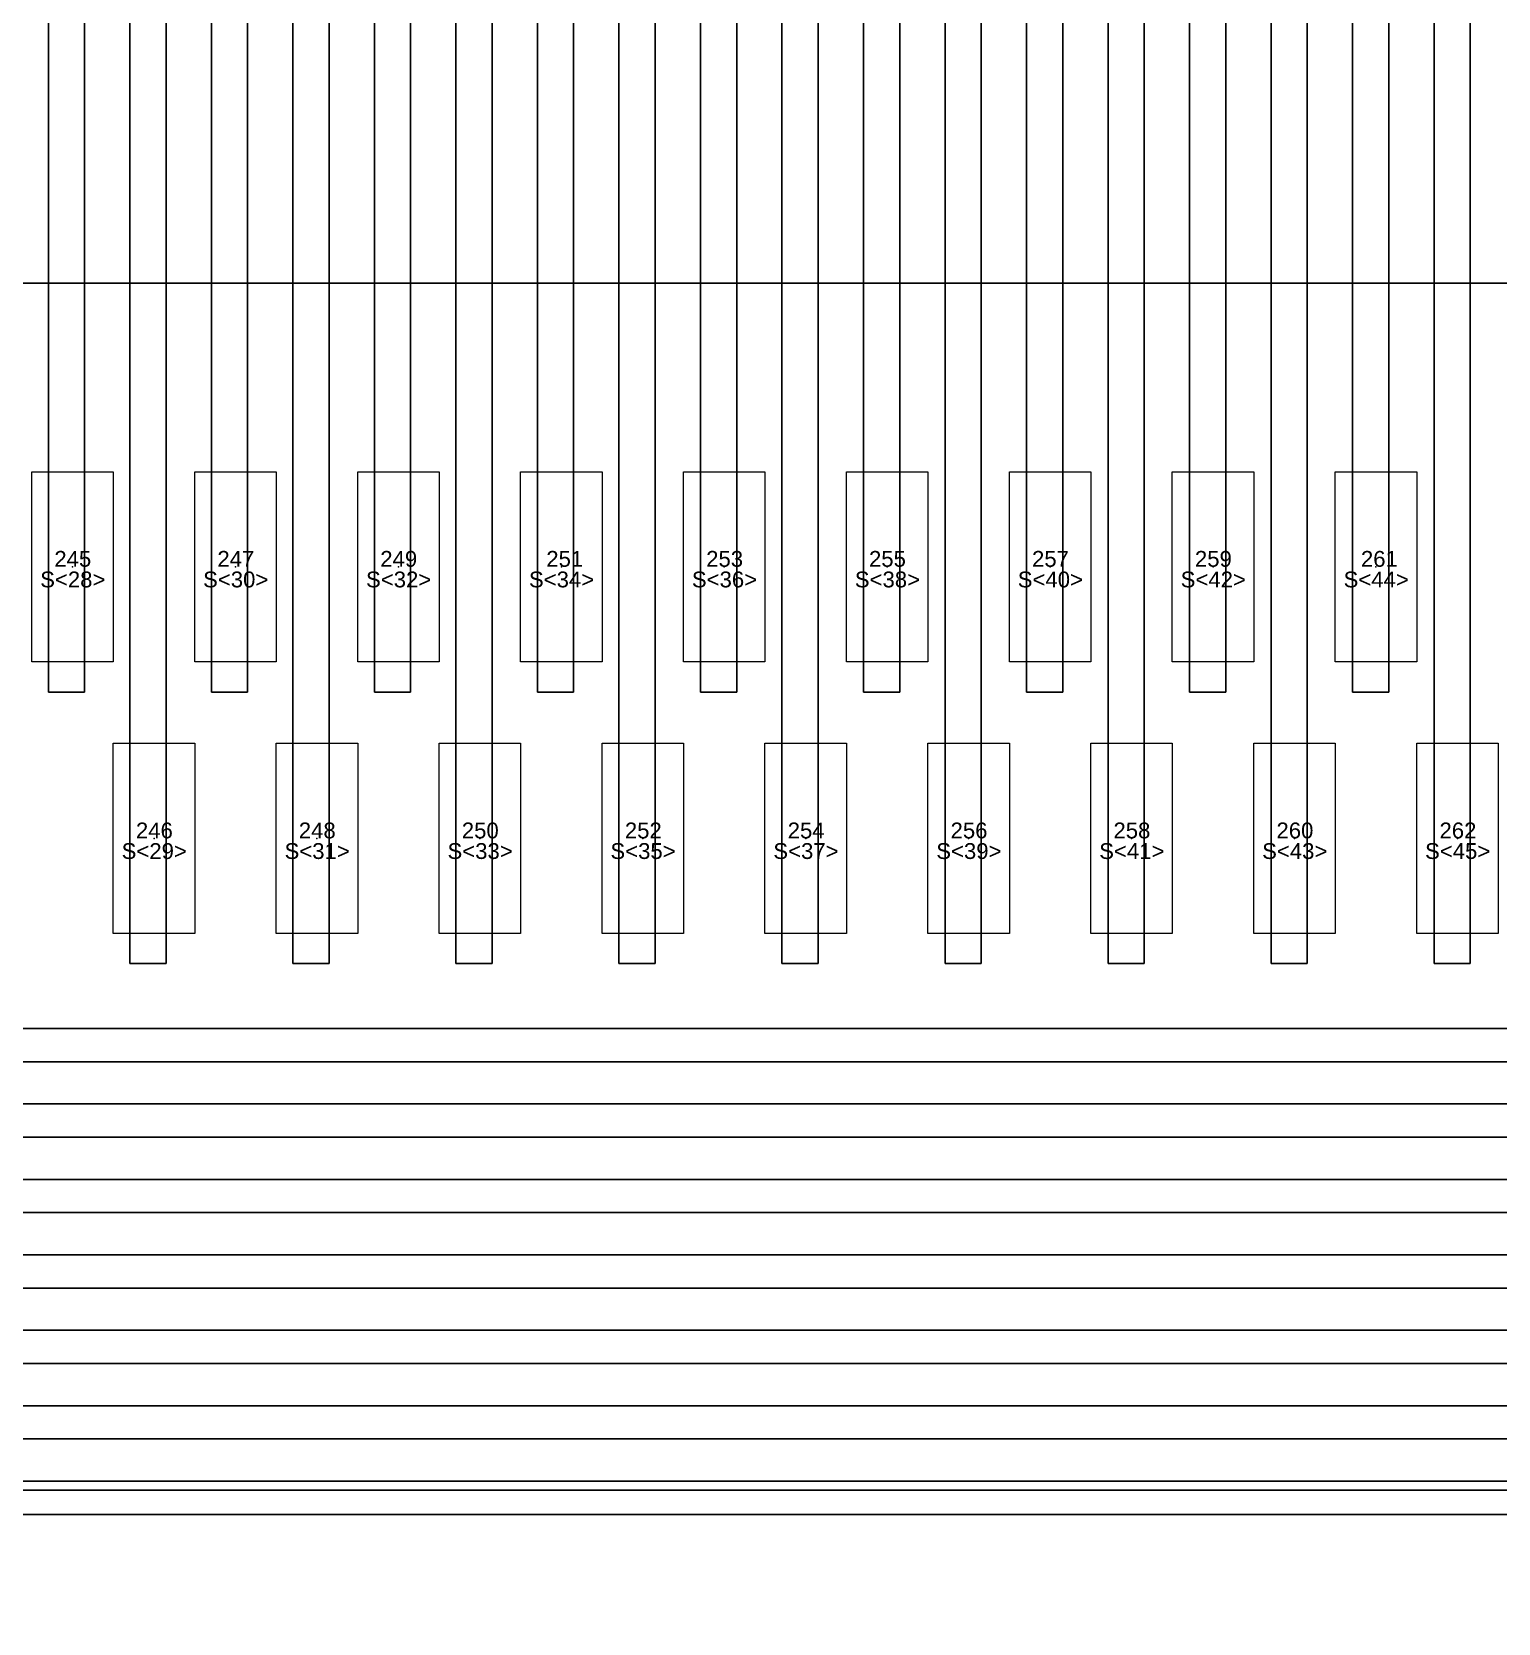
# Model space of a CAD drawing. Extents: x 10 to 206, y -65 to 73.
# Drawn here: x 58.728 to 59.214, y 33.532 to 34.06 of the extents above; entities that cross this region are included whole.
import ezdxf
from ezdxf.enums import TextEntityAlignment as Align

# ---------------------------------------------------------------- set-up
doc = ezdxf.new("R2010")
doc.units = 0
doc.header["$LTSCALE"] = 0.5
doc.layers.get('0').update_dxf_attribs({"lineweight": 13})
for name, color, linetype in [('01 Copper', 3, 'Continuous'), ('04 Chip', 20, 'Continuous'), ('08 Dimension&pin assignment', 7, 'Continuous'), ('10 Punch', 2, 'Continuous')]:
    doc.layers.add(name, color=color, linetype=linetype)
for name, color, linetype, lineweight in [('05 Bump', 130, 'Continuous', 0), ('09 Center_line', 1, 'Continuous', 0), ('11 IL no.', 254, 'Continuous', 0), ('12 IL name', 210, 'Continuous', 0)]:
    doc.layers.add(name, color=color, linetype=linetype, lineweight=lineweight)
doc.styles.add('MBC_Arial_Font', font='arial.ttf')
doc.styles.get("Standard").update_dxf_attribs({"font": 'romans.shx', "width": 0.75, "bigfont": 'AllInOneBig.shx'})
doc.dimstyles.new('ISO-25', dxfattribs={"dimtxt": 0.5, "dimasz": 0.8, "dimexe": 0.1, "dimexo": 0.1, "dimgap": 0.1, "dimtad": 1, "dimdec": 3, "dimzin": 1, "dimdsep": 46, "dimtxsty": 'Standard', "dimcen": 0.5, "dimadec": 0, "dimazin": 0, "dimtfac": 1, "dimtdec": 3, "dimtmove": 0, "dimatfit": 3, "dimfxl": 0, "dimarcsym": 0})
doc.dimstyles.new('ISO-25$0', dxfattribs={"dimtxt": 0.5, "dimasz": 1, "dimexe": 0.1, "dimexo": 0.1, "dimgap": 0.1, "dimtad": 1, "dimdec": 3, "dimzin": 1, "dimdsep": 46, "dimtxsty": 'Standard', "dimcen": 0.5, "dimadec": 0, "dimazin": 0, "dimtfac": 1, "dimtdec": 3, "dimtmove": 0, "dimatfit": 3, "dimfxl": 0, "dimarcsym": 0})

# ---------------------------------------------------------------- blocks, each defined once
blk = doc.blocks.new('*U317')
at = {"color": 0}
blk.add_lwpolyline([(-0.0135, -0.0315), (0.0135, -0.0315), (0.0135, 0.0315), (-0.0135, 0.0315)], close=True, dxfattribs=at)
at = {"color": 0, "style": 'MBC_Arial_Font', "flags": 1}
for tag, p in [('COMMENT1', (0, 0.00231)), ('COMMENT2', (0, 0.0015)), ('COMMENT3', (0, 0.00069)), ('COMMENT4', (0, -0.00012)), ('PAD_NO', (0, 0.00313)), ('COMMENT5', (0, -0.00094)), ('COMMENT6', (0, -0.00175)), ('COMMENT7', (0, -0.00256)), ('COMMENT8', (0, -0.00337)), ('COMMENT9', (0, -0.00419))]:
    blk.add_attdef(tag, text='', height=0.000625, dxfattribs=at).set_placement(p, align=Align.MIDDLE_CENTER)
blk = doc.blocks.new('*U318')
at = {"color": 0}
blk.add_lwpolyline([(-0.0135, -0.0315), (0.0135, -0.0315), (0.0135, 0.0315), (-0.0135, 0.0315)], close=True, dxfattribs=at)
at = {"color": 0, "style": 'MBC_Arial_Font', "flags": 1}
for tag, p in [('COMMENT1', (0, 0.00231)), ('COMMENT2', (0, 0.0015)), ('COMMENT3', (0, 0.00069)), ('COMMENT4', (0, -0.00012)), ('PAD_NO', (0, 0.00313)), ('COMMENT5', (0, -0.00094)), ('COMMENT6', (0, -0.00175)), ('COMMENT7', (0, -0.00256)), ('COMMENT8', (0, -0.00337)), ('COMMENT9', (0, -0.00419))]:
    blk.add_attdef(tag, text='', height=0.000625, dxfattribs=at).set_placement(p, align=Align.MIDDLE_CENTER)
blk = doc.blocks.new('*U319')
at = {"color": 0}
blk.add_lwpolyline([(-0.0135, -0.0315), (0.0135, -0.0315), (0.0135, 0.0315), (-0.0135, 0.0315)], close=True, dxfattribs=at)
at = {"color": 0, "style": 'MBC_Arial_Font', "flags": 1}
for tag, p in [('COMMENT1', (0, 0.00231)), ('COMMENT2', (0, 0.0015)), ('COMMENT3', (0, 0.00069)), ('COMMENT4', (0, -0.00012)), ('PAD_NO', (0, 0.00313)), ('COMMENT5', (0, -0.00094)), ('COMMENT6', (0, -0.00175)), ('COMMENT7', (0, -0.00256)), ('COMMENT8', (0, -0.00337)), ('COMMENT9', (0, -0.00419))]:
    blk.add_attdef(tag, text='', height=0.000625, dxfattribs=at).set_placement(p, align=Align.MIDDLE_CENTER)
blk = doc.blocks.new('*U320')
at = {"color": 0}
blk.add_lwpolyline([(-0.0135, -0.0315), (0.0135, -0.0315), (0.0135, 0.0315), (-0.0135, 0.0315)], close=True, dxfattribs=at)
at = {"color": 0, "style": 'MBC_Arial_Font', "flags": 1}
for tag, p in [('COMMENT1', (0, 0.00231)), ('COMMENT2', (0, 0.0015)), ('COMMENT3', (0, 0.00069)), ('COMMENT4', (0, -0.00012)), ('PAD_NO', (0, 0.00313)), ('COMMENT5', (0, -0.00094)), ('COMMENT6', (0, -0.00175)), ('COMMENT7', (0, -0.00256)), ('COMMENT8', (0, -0.00337)), ('COMMENT9', (0, -0.00419))]:
    blk.add_attdef(tag, text='', height=0.000625, dxfattribs=at).set_placement(p, align=Align.MIDDLE_CENTER)
blk = doc.blocks.new('*U321')
at = {"color": 0}
blk.add_lwpolyline([(-0.0135, -0.0315), (0.0135, -0.0315), (0.0135, 0.0315), (-0.0135, 0.0315)], close=True, dxfattribs=at)
at = {"color": 0, "style": 'MBC_Arial_Font', "flags": 1}
for tag, p in [('COMMENT1', (0, 0.00231)), ('COMMENT2', (0, 0.0015)), ('COMMENT3', (0, 0.00069)), ('COMMENT4', (0, -0.00012)), ('PAD_NO', (0, 0.00313)), ('COMMENT5', (0, -0.00094)), ('COMMENT6', (0, -0.00175)), ('COMMENT7', (0, -0.00256)), ('COMMENT8', (0, -0.00337)), ('COMMENT9', (0, -0.00419))]:
    blk.add_attdef(tag, text='', height=0.000625, dxfattribs=at).set_placement(p, align=Align.MIDDLE_CENTER)
blk = doc.blocks.new('*U322')
at = {"color": 0}
blk.add_lwpolyline([(-0.0135, -0.0315), (0.0135, -0.0315), (0.0135, 0.0315), (-0.0135, 0.0315)], close=True, dxfattribs=at)
at = {"color": 0, "style": 'MBC_Arial_Font', "flags": 1}
for tag, p in [('COMMENT1', (0, 0.00231)), ('COMMENT2', (0, 0.0015)), ('COMMENT3', (0, 0.00069)), ('COMMENT4', (0, -0.00012)), ('PAD_NO', (0, 0.00313)), ('COMMENT5', (0, -0.00094)), ('COMMENT6', (0, -0.00175)), ('COMMENT7', (0, -0.00256)), ('COMMENT8', (0, -0.00337)), ('COMMENT9', (0, -0.00419))]:
    blk.add_attdef(tag, text='', height=0.000625, dxfattribs=at).set_placement(p, align=Align.MIDDLE_CENTER)
blk = doc.blocks.new('*U323')
at = {"color": 0}
blk.add_lwpolyline([(-0.0135, -0.0315), (0.0135, -0.0315), (0.0135, 0.0315), (-0.0135, 0.0315)], close=True, dxfattribs=at)
at = {"color": 0, "style": 'MBC_Arial_Font', "flags": 1}
for tag, p in [('COMMENT1', (0, 0.00231)), ('COMMENT2', (0, 0.0015)), ('COMMENT3', (0, 0.00069)), ('COMMENT4', (0, -0.00012)), ('PAD_NO', (0, 0.00313)), ('COMMENT5', (0, -0.00094)), ('COMMENT6', (0, -0.00175)), ('COMMENT7', (0, -0.00256)), ('COMMENT8', (0, -0.00337)), ('COMMENT9', (0, -0.00419))]:
    blk.add_attdef(tag, text='', height=0.000625, dxfattribs=at).set_placement(p, align=Align.MIDDLE_CENTER)
blk = doc.blocks.new('*U324')
at = {"color": 0}
blk.add_lwpolyline([(-0.0135, -0.0315), (0.0135, -0.0315), (0.0135, 0.0315), (-0.0135, 0.0315)], close=True, dxfattribs=at)
at = {"color": 0, "style": 'MBC_Arial_Font', "flags": 1}
for tag, p in [('COMMENT1', (0, 0.00231)), ('COMMENT2', (0, 0.0015)), ('COMMENT3', (0, 0.00069)), ('COMMENT4', (0, -0.00012)), ('PAD_NO', (0, 0.00313)), ('COMMENT5', (0, -0.00094)), ('COMMENT6', (0, -0.00175)), ('COMMENT7', (0, -0.00256)), ('COMMENT8', (0, -0.00337)), ('COMMENT9', (0, -0.00419))]:
    blk.add_attdef(tag, text='', height=0.000625, dxfattribs=at).set_placement(p, align=Align.MIDDLE_CENTER)
blk = doc.blocks.new('*U325')
at = {"color": 0}
blk.add_lwpolyline([(-0.0135, -0.0315), (0.0135, -0.0315), (0.0135, 0.0315), (-0.0135, 0.0315)], close=True, dxfattribs=at)
at = {"color": 0, "style": 'MBC_Arial_Font', "flags": 1}
for tag, p in [('COMMENT1', (0, 0.00231)), ('COMMENT2', (0, 0.0015)), ('COMMENT3', (0, 0.00069)), ('COMMENT4', (0, -0.00012)), ('PAD_NO', (0, 0.00313)), ('COMMENT5', (0, -0.00094)), ('COMMENT6', (0, -0.00175)), ('COMMENT7', (0, -0.00256)), ('COMMENT8', (0, -0.00337)), ('COMMENT9', (0, -0.00419))]:
    blk.add_attdef(tag, text='', height=0.000625, dxfattribs=at).set_placement(p, align=Align.MIDDLE_CENTER)
blk = doc.blocks.new('*U326')
at = {"color": 0}
blk.add_lwpolyline([(-0.0135, -0.0315), (0.0135, -0.0315), (0.0135, 0.0315), (-0.0135, 0.0315)], close=True, dxfattribs=at)
at = {"color": 0, "style": 'MBC_Arial_Font', "flags": 1}
for tag, p in [('COMMENT1', (0, 0.00231)), ('COMMENT2', (0, 0.0015)), ('COMMENT3', (0, 0.00069)), ('COMMENT4', (0, -0.00012)), ('PAD_NO', (0, 0.00313)), ('COMMENT5', (0, -0.00094)), ('COMMENT6', (0, -0.00175)), ('COMMENT7', (0, -0.00256)), ('COMMENT8', (0, -0.00337)), ('COMMENT9', (0, -0.00419))]:
    blk.add_attdef(tag, text='', height=0.000625, dxfattribs=at).set_placement(p, align=Align.MIDDLE_CENTER)
blk = doc.blocks.new('*U327')
at = {"color": 0}
blk.add_lwpolyline([(-0.0135, -0.0315), (0.0135, -0.0315), (0.0135, 0.0315), (-0.0135, 0.0315)], close=True, dxfattribs=at)
at = {"color": 0, "style": 'MBC_Arial_Font', "flags": 1}
for tag, p in [('COMMENT1', (0, 0.00231)), ('COMMENT2', (0, 0.0015)), ('COMMENT3', (0, 0.00069)), ('COMMENT4', (0, -0.00012)), ('PAD_NO', (0, 0.00313)), ('COMMENT5', (0, -0.00094)), ('COMMENT6', (0, -0.00175)), ('COMMENT7', (0, -0.00256)), ('COMMENT8', (0, -0.00337)), ('COMMENT9', (0, -0.00419))]:
    blk.add_attdef(tag, text='', height=0.000625, dxfattribs=at).set_placement(p, align=Align.MIDDLE_CENTER)
blk = doc.blocks.new('*U328')
at = {"color": 0}
blk.add_lwpolyline([(-0.0135, -0.0315), (0.0135, -0.0315), (0.0135, 0.0315), (-0.0135, 0.0315)], close=True, dxfattribs=at)
at = {"color": 0, "style": 'MBC_Arial_Font', "flags": 1}
for tag, p in [('COMMENT1', (0, 0.00231)), ('COMMENT2', (0, 0.0015)), ('COMMENT3', (0, 0.00069)), ('COMMENT4', (0, -0.00012)), ('PAD_NO', (0, 0.00313)), ('COMMENT5', (0, -0.00094)), ('COMMENT6', (0, -0.00175)), ('COMMENT7', (0, -0.00256)), ('COMMENT8', (0, -0.00337)), ('COMMENT9', (0, -0.00419))]:
    blk.add_attdef(tag, text='', height=0.000625, dxfattribs=at).set_placement(p, align=Align.MIDDLE_CENTER)
blk = doc.blocks.new('*U329')
at = {"color": 0}
blk.add_lwpolyline([(-0.0135, -0.0315), (0.0135, -0.0315), (0.0135, 0.0315), (-0.0135, 0.0315)], close=True, dxfattribs=at)
at = {"color": 0, "style": 'MBC_Arial_Font', "flags": 1}
for tag, p in [('COMMENT1', (0, 0.00231)), ('COMMENT2', (0, 0.0015)), ('COMMENT3', (0, 0.00069)), ('COMMENT4', (0, -0.00012)), ('PAD_NO', (0, 0.00313)), ('COMMENT5', (0, -0.00094)), ('COMMENT6', (0, -0.00175)), ('COMMENT7', (0, -0.00256)), ('COMMENT8', (0, -0.00337)), ('COMMENT9', (0, -0.00419))]:
    blk.add_attdef(tag, text='', height=0.000625, dxfattribs=at).set_placement(p, align=Align.MIDDLE_CENTER)
blk = doc.blocks.new('*U330')
at = {"color": 0}
blk.add_lwpolyline([(-0.0135, -0.0315), (0.0135, -0.0315), (0.0135, 0.0315), (-0.0135, 0.0315)], close=True, dxfattribs=at)
at = {"color": 0, "style": 'MBC_Arial_Font', "flags": 1}
for tag, p in [('COMMENT1', (0, 0.00231)), ('COMMENT2', (0, 0.0015)), ('COMMENT3', (0, 0.00069)), ('COMMENT4', (0, -0.00012)), ('PAD_NO', (0, 0.00313)), ('COMMENT5', (0, -0.00094)), ('COMMENT6', (0, -0.00175)), ('COMMENT7', (0, -0.00256)), ('COMMENT8', (0, -0.00337)), ('COMMENT9', (0, -0.00419))]:
    blk.add_attdef(tag, text='', height=0.000625, dxfattribs=at).set_placement(p, align=Align.MIDDLE_CENTER)
blk = doc.blocks.new('*U331')
at = {"color": 0}
blk.add_lwpolyline([(-0.0135, -0.0315), (0.0135, -0.0315), (0.0135, 0.0315), (-0.0135, 0.0315)], close=True, dxfattribs=at)
at = {"color": 0, "style": 'MBC_Arial_Font', "flags": 1}
for tag, p in [('COMMENT1', (0, 0.00231)), ('COMMENT2', (0, 0.0015)), ('COMMENT3', (0, 0.00069)), ('COMMENT4', (0, -0.00012)), ('PAD_NO', (0, 0.00313)), ('COMMENT5', (0, -0.00094)), ('COMMENT6', (0, -0.00175)), ('COMMENT7', (0, -0.00256)), ('COMMENT8', (0, -0.00337)), ('COMMENT9', (0, -0.00419))]:
    blk.add_attdef(tag, text='', height=0.000625, dxfattribs=at).set_placement(p, align=Align.MIDDLE_CENTER)
blk = doc.blocks.new('*U332')
at = {"color": 0}
blk.add_lwpolyline([(-0.0135, -0.0315), (0.0135, -0.0315), (0.0135, 0.0315), (-0.0135, 0.0315)], close=True, dxfattribs=at)
at = {"color": 0, "style": 'MBC_Arial_Font', "flags": 1}
for tag, p in [('COMMENT1', (0, 0.00231)), ('COMMENT2', (0, 0.0015)), ('COMMENT3', (0, 0.00069)), ('COMMENT4', (0, -0.00012)), ('PAD_NO', (0, 0.00313)), ('COMMENT5', (0, -0.00094)), ('COMMENT6', (0, -0.00175)), ('COMMENT7', (0, -0.00256)), ('COMMENT8', (0, -0.00337)), ('COMMENT9', (0, -0.00419))]:
    blk.add_attdef(tag, text='', height=0.000625, dxfattribs=at).set_placement(p, align=Align.MIDDLE_CENTER)
blk = doc.blocks.new('*U333')
at = {"color": 0}
blk.add_lwpolyline([(-0.0135, -0.0315), (0.0135, -0.0315), (0.0135, 0.0315), (-0.0135, 0.0315)], close=True, dxfattribs=at)
at = {"color": 0, "style": 'MBC_Arial_Font', "flags": 1}
for tag, p in [('COMMENT1', (0, 0.00231)), ('COMMENT2', (0, 0.0015)), ('COMMENT3', (0, 0.00069)), ('COMMENT4', (0, -0.00012)), ('PAD_NO', (0, 0.00313)), ('COMMENT5', (0, -0.00094)), ('COMMENT6', (0, -0.00175)), ('COMMENT7', (0, -0.00256)), ('COMMENT8', (0, -0.00337)), ('COMMENT9', (0, -0.00419))]:
    blk.add_attdef(tag, text='', height=0.000625, dxfattribs=at).set_placement(p, align=Align.MIDDLE_CENTER)
blk = doc.blocks.new('*U334')
at = {"color": 0}
blk.add_lwpolyline([(-0.0135, -0.0315), (0.0135, -0.0315), (0.0135, 0.0315), (-0.0135, 0.0315)], close=True, dxfattribs=at)
at = {"color": 0, "style": 'MBC_Arial_Font', "flags": 1}
for tag, p in [('COMMENT1', (0, 0.00231)), ('COMMENT2', (0, 0.0015)), ('COMMENT3', (0, 0.00069)), ('COMMENT4', (0, -0.00012)), ('PAD_NO', (0, 0.00313)), ('COMMENT5', (0, -0.00094)), ('COMMENT6', (0, -0.00175)), ('COMMENT7', (0, -0.00256)), ('COMMENT8', (0, -0.00337)), ('COMMENT9', (0, -0.00419))]:
    blk.add_attdef(tag, text='', height=0.000625, dxfattribs=at).set_placement(p, align=Align.MIDDLE_CENTER)
blk = doc.blocks.new('*D612')
at = {"layer": '08 Dimension&pin assignment', "color": 0, "lineweight": -2, "transparency": 16777216}
for p, q in [((57.75726, 33.47643), (57.75726, 24.86276)), ((62.10726, 27.99643), (62.10726, 24.86276)), ((57.75726, 24.96276), (46.47273, 24.96276)), ((61.30726, 24.96276), (58.55726, 24.96276))]:
    blk.add_line(p, q, dxfattribs=at)
at = {"layer": '08 Dimension&pin assignment', "color": 0, "transparency": 16777216}
for points in [[(58.55726, 25.0961), (58.55726, 24.82943), (57.75726, 24.96276)], [(61.30726, 25.0961), (61.30726, 24.82943), (62.10726, 24.96276)]]:
    blk.add_solid(points, dxfattribs=at)
at = {"layer": '08 Dimension&pin assignment', "color": 0, "transparency": 16777216, "insert": (50.39416, 25.44372), "char_height": 0.5, "attachment_point": 5}
blk.add_mtext('4.350%%P1.00(Tape NG hole)', dxfattribs=at)
blk = doc.blocks.new('*D626')
at = {"layer": '08 Dimension&pin assignment', "color": 0, "lineweight": -2, "transparency": 16777216}
for p, q in [((47.83446, 43.08346), (54.20232, 43.08346)), ((54.20232, 43.08346), (56.60146, 36.6674)), ((58.63286, 31.23478), (56.88165, 35.91808)), ((58.91306, 30.48545), (59.19325, 29.73613))]:
    blk.add_line(p, q, dxfattribs=at)
at = {"layer": '08 Dimension&pin assignment', "color": 0, "transparency": 16777216}
for points in [[(56.72635, 36.7141), (56.47657, 36.62071), (56.88165, 35.91808)], [(59.03794, 30.53215), (58.78817, 30.43876), (58.63286, 31.23478)]]:
    blk.add_solid(points, dxfattribs=at)
at = {"layer": '08 Dimension&pin assignment', "color": 0, "transparency": 16777216, "insert": (50.96839, 43.56441), "char_height": 0.5, "attachment_point": 5}
blk.add_mtext('∅5.000(Tape NG hole)', dxfattribs=at)
blk = doc.blocks.new('*D632')
at = {"layer": '08 Dimension&pin assignment', "color": 0, "lineweight": -2, "transparency": 16777216}
for p, q in [((86.59476, 34.37643), (86.59476, 45.03289)), ((57.85726, 33.57643), (86.69476, 33.57643)), ((79.69476, 33.57643), (86.69476, 33.57643)), ((86.59476, 32.77643), (86.59476, 31.97643))]:
    blk.add_line(p, q, dxfattribs=at)
at = {"layer": '08 Dimension&pin assignment', "color": 0, "transparency": 16777216}
for points in [[(86.46142, 34.37643), (86.72809, 34.37643), (86.59476, 33.57643)], [(86.46142, 32.77643), (86.72809, 32.77643), (86.59476, 33.57643)]]:
    blk.add_solid(points, dxfattribs=at)
at = {"layer": '08 Dimension&pin assignment', "color": 0, "transparency": 16777216, "insert": (86.1138, 41.08468), "char_height": 0.5, "attachment_point": 5, "rotation": 90}
blk.add_mtext('0%%P1(%%C5mm Tape NG Hole)', dxfattribs=at)
blk = doc.blocks.new('*D645')
at = {"layer": '08 Dimension&pin assignment', "color": 0, "lineweight": -2, "transparency": 16777216}
for p, q in [((55.64226, 33.47643), (55.64226, 16.80263)), ((62.10726, 33.47643), (62.10726, 16.80263)), ((61.30726, 16.90263), (56.44226, 16.90263))]:
    blk.add_line(p, q, dxfattribs=at)
at = {"layer": '08 Dimension&pin assignment', "color": 0, "transparency": 16777216}
for points in [[(56.44226, 17.03597), (56.44226, 16.7693), (55.64226, 16.90263)], [(61.30726, 17.03597), (61.30726, 16.7693), (62.10726, 16.90263)]]:
    blk.add_solid(points, dxfattribs=at)
at = {"layer": 'Defpoints', "color": 0, "transparency": 16777216}
for p in [(55.64226, 33.57643), (62.10726, 33.57643), (55.64226, 16.90263)]:
    blk.add_point(p, dxfattribs=at)
at = {"layer": '08 Dimension&pin assignment', "color": 0, "transparency": 16777216, "insert": (60.75169, 17.25263), "char_height": 0.5, "attachment_point": 5}
blk.add_mtext('{\\Fromans,chineset|c134;6.465%%P0.1}', dxfattribs=at)
blk = doc.blocks.new('*D692')
at = {"layer": '08 Dimension&pin assignment', "color": 0, "lineweight": -2, "transparency": 16777216}
for p, q in [((57.14528, 33.94093), (57.14528, 43.86537)), ((67.06923, 33.94093), (67.06923, 43.86537)), ((57.94528, 43.76537), (66.26923, 43.76537)), ((67.06923, 43.76537), (78.71209, 43.76537))]:
    blk.add_line(p, q, dxfattribs=at)
at = {"layer": '08 Dimension&pin assignment', "color": 0, "transparency": 16777216}
for points in [[(57.94528, 43.8987), (57.94528, 43.63203), (57.14528, 43.76537)], [(66.26923, 43.63203), (66.26923, 43.8987), (67.06923, 43.76537)]]:
    blk.add_solid(points, dxfattribs=at)
at = {"layer": 'Defpoints', "color": 0, "transparency": 16777216}
for p in [(67.06923, 43.76537), (57.14528, 33.84093), (67.06923, 33.84093)]:
    blk.add_point(p, dxfattribs=at)
at = {"layer": '08 Dimension&pin assignment', "color": 0, "transparency": 16777216, "insert": (73.29066, 44.24632), "char_height": 0.5, "attachment_point": 5}
blk.add_mtext('{\\Fromans,chineset|c0;\\C2;9.9\\Fromans.shx,chineset.shx|c0;18*1.0006=9.9239508%%P0.005(I/L)}', dxfattribs=at)

msp = doc.modelspace()

# ---------------------------------------------------------------- linework, layer by layer
at = {"layer": '01 Copper'}
for points in [[(57.24383804, 33.56842951), (62.06273244, 33.56842951, 0.414213562), (62.07273244, 33.57842951), (62.07273244, 34.37642951), (62.07673244, 34.42642951), (62.07673244, 35.12294397, 0.147476825), (62.06006578, 35.17822105), (62.05892941, 35.17993419, -0.147476825), (62.04226274, 35.23521127), (62.04226274, 35.95882094, -0.198912367), (62.0569074, 35.99417628), (62.07062408, 36.00789295, 0.198912367), (62.08526874, 36.04324829), (62.08526874, 38.57693204)], [(62.06926874, 38.57693204), (62.06926874, 36.06260363, -0.198912367), (62.05462408, 36.02724829), (62.0229074, 35.99553162, 0.198912367), (62.00826274, 35.96017628), (62.00826274, 35.2412415, 0.147476825), (62.02492941, 35.18596442), (62.04006578, 35.16314548, -0.147476825), (62.05673244, 35.10786841), (62.05673244, 34.42642951), (62.06073244, 34.37642951), (62.06073244, 33.58942951, -0.414213562), (62.05073244, 33.57942951), (57.25583804, 33.57942951, -0.414213562)], [(57.30687584, 33.59342951), (62.02220814, 33.59342951, 0.414213562), (62.03220814, 33.60342951), (62.03220814, 34.37642951), (62.03620814, 34.42642951), (62.03620814, 35.10262859, 0.147476825), (62.01954148, 35.15790567), (62.00492941, 35.17993419, -0.147476825), (61.98826274, 35.23521127), (61.98826274, 35.96846055, -0.198912367), (62.0029074, 36.00381589), (62.04063608, 36.04154456, 0.198912367), (62.05528074, 36.0768999), (62.05528074, 38.57693204)], [(62.03928074, 38.57693204), (62.03928074, 36.09625524, -0.198912367), (62.02463608, 36.0608999), (61.9689074, 36.00517123, 0.198912367), (61.95426274, 35.96981589), (61.95426274, 35.2412415, 0.147476825), (61.97092941, 35.18596442), (61.99954148, 35.1428301, -0.147476825), (62.01620814, 35.08755302), (62.01620814, 34.42642951), (62.02020814, 34.37642951), (62.02020814, 33.61442951, -0.414213562), (62.01020814, 33.60442951), (57.31887584, 33.60442951, -0.414213562)], [(62.02529274, 38.57693204), (62.02529274, 36.11055151, -0.198912367), (62.01064808, 36.07519617), (61.9489074, 36.0134555, 0.198912367), (61.93426274, 35.97810016), (61.93426274, 35.23521127, 0.147476825), (61.95092941, 35.17993419), (61.97901718, 35.13759029, -0.147476825), (61.99568384, 35.08231321), (61.99568384, 34.42642951), (61.99168384, 34.37642951), (61.99168384, 33.62842951, -0.414213562), (61.98168384, 33.61842951), (57.36991364, 33.61842951, -0.414213562)], [(57.38191364, 33.62942951), (61.96968384, 33.62942951, 0.414213562), (61.97968384, 33.63942951), (61.97968384, 34.37642951), (61.97568384, 34.42642951), (61.97568384, 35.06723764, 0.147476825), (61.95901718, 35.12251472), (61.91692941, 35.18596442, -0.147476825), (61.90026274, 35.2412415), (61.90026274, 35.9794555, -0.198912367), (61.9149074, 36.01481084), (61.99464808, 36.09455151, 0.198912367), (62.00929274, 36.12990685), (62.00929274, 38.57693204)], [(57.46447034, 33.64342951), (61.81958664, 33.64342951, 0.414213562), (61.82958664, 33.65342951), (61.82958664, 34.37642951), (61.83358664, 34.42642951), (61.83358664, 35.10820914, -0.158016921), (61.85260073, 35.16687158), (61.86124866, 35.17881041, 0.158016921), (61.88026274, 35.23747284), (61.88026274, 35.98773977, -0.198912367), (61.8949074, 36.02309511), (61.92068408, 36.04887179, 0.198912367), (61.93532874, 36.08422712), (61.93532874, 38.57693204)], [(61.88934074, 38.57693204), (61.88934074, 36.07359446, -0.198912367), (61.87469608, 36.03823912), (61.8609074, 36.02445045, 0.198912367), (61.84626274, 35.98909511), (61.84626274, 35.23315115, -0.145951734), (61.82992469, 35.1783727, 0.145951734), (61.81358664, 35.12359426), (61.81358664, 34.42642951), (61.81758664, 34.37642951), (61.81758664, 33.66442951, -0.414213562), (61.80758664, 33.65442951), (57.50798924, 33.65442951, -0.414213562)], [(57.52750814, 33.66842951), (61.77906234, 33.66842951, 0.414213562), (61.78906234, 33.67842951), (61.78906234, 34.37642951), (61.79306234, 34.42642951), (61.79306234, 35.1292802, -0.147169415), (61.80966254, 35.18445694, 0.147169415), (61.82626274, 35.23963369), (61.82626274, 35.99911912, -0.158400569), (61.83581374, 36.02851093, 0.158400569), (61.84536474, 36.05790273), (61.84536474, 38.57693204)], [(61.79937674, 38.57693204), (61.79937674, 36.04700813, -0.06697935), (61.79581974, 36.0205743, 0.06697935), (61.79226274, 35.99414046), (61.79226274, 35.235312, -0.110892758), (61.78266254, 35.19255833, 0.110892758), (61.77306234, 35.14980466), (61.77306234, 34.42642951), (61.77706234, 34.37642951), (61.77706234, 33.68942951, -0.414213562), (61.76706234, 33.67942951), (57.57102704, 33.67942951, -0.414213562)], [(57.59054594, 33.69342951), (61.73853804, 33.69342951, 0.414213562), (61.74853804, 33.70342951), (61.74853804, 34.37642951), (61.75253804, 34.42642951), (61.75253804, 35.15518728, -0.112434858), (61.76240039, 35.19849091, 0.112434858), (61.77226274, 35.24179454), (61.77226274, 35.9420794, 0.188355168), (61.75902745, 35.9759668), (61.73864804, 35.99807658, -0.188355168), (61.72541274, 36.03196399), (61.72541274, 38.57693204)], [(61.70941274, 38.57693204), (61.70941274, 36.01243565, 0.188355168), (61.72264804, 35.97854825), (61.72502745, 35.9759668, -0.188355168), (61.73826274, 35.9420794), (61.73826274, 35.22242991, -0.060031426), (61.73540039, 35.1986754, 0.060031426), (61.73253804, 35.17492088), (61.73253804, 34.42642951), (61.73653804, 34.37642951), (61.73653804, 33.71442951, -0.414213562), (61.72653804, 33.70442951), (57.63406484, 33.70442951, -0.414213562)], [(61.33556874, 38.57693204), (61.33556874, 36.11753953, -0.198912367), (61.32092408, 36.08218419), (61.3102614, 36.07152151, 0.198912367), (61.29561674, 36.03616617), (61.29561674, 35.3496249, -0.13593296), (61.28136604, 35.29817532), (61.25397825, 35.25252901, 0.13593296), (61.23972754, 35.20107944), (61.23972754, 34.42642951), (61.23072754, 34.37642951), (61.23072754, 33.72842951, -0.414213562), (61.22072754, 33.71842951), (57.71662154, 33.71842951, -0.414213562)], [(57.76014044, 33.72942951), (61.20872754, 33.72942951, 0.414213562), (61.21872754, 33.73942951), (61.21872754, 34.37642951), (61.20972754, 34.42642951), (61.20972754, 35.22882546, -0.13593296), (61.22397825, 35.28027504), (61.24136604, 35.30925468, 0.13593296), (61.25561674, 35.36070426), (61.25561674, 36.05273472, -0.198912367), (61.2702614, 36.08809006), (61.27493608, 36.09276473, 0.198912367), (61.28958074, 36.12812007), (61.28958074, 38.57693204)], [(58.99650474, 38.57693204), (58.99650474, 35.70050772, -0.13593296), (58.98225404, 35.64905815), (58.75948785, 35.27778117, 0.13593296), (58.74523714, 35.2263316), (58.74523714, 33.84092951), (58.73323714, 33.84092951), (58.73323714, 35.23548636, -0.13593296), (58.74748785, 35.28693593), (58.96625404, 35.65154624, 0.13593296), (58.98050474, 35.70299582), (58.98050474, 38.57693204)], [(59.02649274, 38.57693204), (59.02649274, 35.69606551, -0.13593296), (59.01224204, 35.64461593), (58.78650405, 35.26838596, 0.13593296), (58.77225334, 35.21693638), (58.77225334, 33.75092951), (58.76025334, 33.75092951), (58.76025334, 35.22609114, -0.13593296), (58.77450405, 35.27754071), (58.99624204, 35.64710402, 0.13593296), (59.01049274, 35.6985536), (59.01049274, 38.57693204)], [(59.05648074, 38.57693204), (59.05648074, 35.69162329, -0.13593296), (59.04223004, 35.64017371), (58.81352025, 35.25899074, 0.13593296), (58.79926954, 35.20754116), (58.79926954, 33.84092951), (58.78726954, 33.84092951), (58.78726954, 35.21669592, -0.13593296), (58.80152025, 35.2681455), (59.02623004, 35.64266181, 0.13593296), (59.04048074, 35.69411138), (59.04048074, 38.57693204)], [(59.08646874, 38.57693204), (59.08646874, 35.68718107, -0.13593296), (59.07221804, 35.6357315), (58.84053645, 35.24959552, 0.13593296), (58.82628574, 35.19814594), (58.82628574, 33.75092951), (58.81428574, 33.75092951), (58.81428574, 35.2073007, -0.13593296), (58.82853645, 35.25875028), (59.05621804, 35.63821959, 0.13593296), (59.07046874, 35.68966916), (59.07046874, 38.57693204)], [(59.11645674, 38.57693204), (59.11645674, 35.68273885, -0.13593296), (59.10220604, 35.63128928), (58.86755265, 35.2402003, 0.13593296), (58.85330194, 35.18875073), (58.85330194, 33.84092951), (58.84130194, 33.84092951), (58.84130194, 35.19790549, -0.13593296), (58.85555265, 35.24935506), (59.08620604, 35.63377737, 0.13593296), (59.10045674, 35.68522695), (59.10045674, 38.57693204)], [(59.14644474, 38.57693204), (59.14644474, 35.67829664, -0.13593296), (59.13219404, 35.62684706), (58.89456885, 35.23080508, 0.13593296), (58.88031814, 35.17935551), (58.88031814, 33.75092951), (58.86831814, 33.75092951), (58.86831814, 35.18851027, -0.13593296), (58.88256885, 35.23995984), (59.11619404, 35.62933515, 0.13593296), (59.13044474, 35.68078473), (59.13044474, 38.57693204)], [(59.17643274, 38.57693204), (59.17643274, 35.67385442, -0.13593296), (59.16218204, 35.62240484), (58.92158505, 35.22140987, 0.13593296), (58.90733434, 35.16996029), (58.90733434, 33.84092951), (58.89533434, 33.84092951), (58.89533434, 35.17911505, -0.13593296), (58.90958505, 35.23056463), (59.14618204, 35.62489293, 0.13593296), (59.16043274, 35.67634251), (59.16043274, 38.57693204)], [(59.20642074, 38.57693204), (59.20642074, 35.6694122, -0.13593296), (59.19217004, 35.61796262), (58.94860125, 35.21201465, 0.13593296), (58.93435054, 35.16056507), (58.93435054, 33.75092951), (58.92235054, 33.75092951), (58.92235054, 35.16971983, -0.13593296), (58.93660125, 35.22116941), (59.17617004, 35.62045072, 0.13593296), (59.19042074, 35.67190029), (59.19042074, 38.57693204)], [(59.23640874, 38.57693204), (59.23640874, 35.66496998, -0.13593296), (59.22215804, 35.61352041), (58.97561745, 35.20261943, 0.13593296), (58.96136674, 35.15116986), (58.96136674, 33.84092951), (58.94936674, 33.84092951), (58.94936674, 35.16032462, -0.13593296), (58.96361745, 35.21177419), (59.20615804, 35.6160085, 0.13593296), (59.22040874, 35.66745807), (59.22040874, 38.57693204)], [(59.26639674, 38.57693204), (59.26639674, 35.66052776, -0.13593296), (59.25214604, 35.60907819), (59.00263365, 35.19322421, 0.13593296), (58.98838294, 35.14177464), (58.98838294, 33.75092951), (58.97638294, 33.75092951), (58.97638294, 35.1509294, -0.13593296), (58.99063365, 35.20237897), (59.23614604, 35.61156628, 0.13593296), (59.25039674, 35.66301586), (59.25039674, 38.57693204)], [(59.29638474, 38.57693204), (59.29638474, 35.65608555, -0.13593296), (59.28213404, 35.60463597), (59.02964985, 35.183829, 0.13593296), (59.01539914, 35.13237942), (59.01539914, 33.84092951), (59.00339914, 33.84092951), (59.00339914, 35.14153418, -0.13593296), (59.01764985, 35.19298376), (59.26613404, 35.60712406, 0.13593296), (59.28038474, 35.65857364), (59.28038474, 38.57693204)], [(59.32637274, 38.57693204), (59.32637274, 35.65164333, -0.13593296), (59.31212204, 35.60019375), (59.05666605, 35.17443378, 0.13593296), (59.04241534, 35.1229842), (59.04241534, 33.75092951), (59.03041534, 33.75092951), (59.03041534, 35.13213896, -0.13593296), (59.04466605, 35.18358854), (59.29612204, 35.60268185, 0.13593296), (59.31037274, 35.65413142), (59.31037274, 38.57693204)], [(59.35636074, 38.57693204), (59.35636074, 35.64720111, -0.13593296), (59.34211004, 35.59575154), (59.08368225, 35.16503856, 0.13593296), (59.06943154, 35.11358899), (59.06943154, 33.84092951), (59.05743154, 33.84092951), (59.05743154, 35.12274374, -0.13593296), (59.07168225, 35.17419332), (59.32611004, 35.59823963, 0.13593296), (59.34036074, 35.6496892), (59.34036074, 38.57693204)], [(59.38634874, 38.57693204), (59.38634874, 35.64275889, -0.13593296), (59.37209804, 35.59130932), (59.11069845, 35.15564334, 0.13593296), (59.09644774, 35.10419377), (59.09644774, 33.75092951), (59.08444774, 33.75092951), (59.08444774, 35.11334853, -0.13593296), (59.09869845, 35.1647981), (59.35609804, 35.59379741, 0.13593296), (59.37034874, 35.64524699), (59.37034874, 38.57693204)], [(59.41633674, 38.57693204), (59.41633674, 35.63831668, -0.13593296), (59.40208604, 35.5868671), (59.13771465, 35.14624813, 0.13593296), (59.12346394, 35.09479855), (59.12346394, 33.84092951), (59.11146394, 33.84092951), (59.11146394, 35.10395331, -0.13593296), (59.12571465, 35.15540288), (59.38608604, 35.58935519, 0.13593296), (59.40033674, 35.64080477), (59.40033674, 38.57693204)], [(59.44632474, 38.57693204), (59.44632474, 35.63387446, -0.13593296), (59.43207404, 35.58242488), (59.16473085, 35.13685291, 0.13593296), (59.15048014, 35.08540333), (59.15048014, 33.75092951), (59.13848014, 33.75092951), (59.13848014, 35.09455809, -0.13593296), (59.15273085, 35.14600767), (59.41607404, 35.58491298, 0.13593296), (59.43032474, 35.63636255), (59.43032474, 38.57693204)], [(59.47631274, 38.57693204), (59.47631274, 35.62943224, -0.13593296), (59.46206204, 35.57798267), (59.19174705, 35.12745769, 0.13593296), (59.17749634, 35.07600811), (59.17749634, 33.84092951), (59.16549634, 33.84092951), (59.16549634, 35.08516287, -0.13593296), (59.17974705, 35.13661245), (59.44606204, 35.58047076, 0.13593296), (59.46031274, 35.63192033), (59.46031274, 38.57693204)], [(59.50630074, 38.57693204), (59.50630074, 35.62499002, -0.13593296), (59.49205004, 35.57354045), (59.21876325, 35.11806247, 0.13593296), (59.20451254, 35.0666129), (59.20451254, 33.75092951), (59.19251254, 33.75092951), (59.19251254, 35.07576766, -0.13593296), (59.20676325, 35.12721723), (59.47605004, 35.57602854, 0.13593296), (59.49030074, 35.62747812), (59.49030074, 38.57693204)]]:
    msp.add_lwpolyline(points, format="xyb", dxfattribs=at)
at = {"layer": '04 Chip'}
msp.add_lwpolyline([(67.32225674, 33.17642951), (56.89225674, 33.17642951), (56.89225674, 33.97642951), (67.32225674, 33.97642951)], close=True, dxfattribs=at)
at = {"layer": '05 Bump'}
for p in [(58.74125674, 33.88242951), (58.79525674, 33.88242951), (58.84925674, 33.88242951), (58.90325674, 33.88242951), (58.95725674, 33.88242951), (59.01125674, 33.88242951), (59.06525674, 33.88242951), (59.11925674, 33.88242951), (59.17325674, 33.88242951), (58.76825674, 33.79242951), (58.82225674, 33.79242951), (58.87625674, 33.79242951), (58.93025674, 33.79242951), (58.98425674, 33.79242951), (59.03825674, 33.79242951), (59.09225674, 33.79242951), (59.14625674, 33.79242951), (59.20025674, 33.79242951)]:
    msp.add_point(p, dxfattribs=at)
at = {"layer": '09 Center_line'}
msp.add_lwpolyline([(44.61975674, 33.57642951), (79.59475674, 33.57642951)], dxfattribs=at)
at = {"layer": '10 Punch'}
msp.add_circle((57.75725674, 33.57642951), 2.5, dxfattribs=at)

# ---------------------------------------------------------------- block references
at = {"layer": '05 Bump', "xscale": -1}
for name, p in [('*U317', (58.74125674, 33.88242951)), ('*U319', (58.79525674, 33.88242951)), ('*U321', (58.84925674, 33.88242951)), ('*U323', (58.90325674, 33.88242951)), ('*U325', (58.95725674, 33.88242951)), ('*U327', (59.01125674, 33.88242951)), ('*U329', (59.06525674, 33.88242951)), ('*U331', (59.11925674, 33.88242951)), ('*U333', (59.17325674, 33.88242951)), ('*U318', (58.76825674, 33.79242951)), ('*U320', (58.82225674, 33.79242951)), ('*U322', (58.87625674, 33.79242951)), ('*U324', (58.93025674, 33.79242951)), ('*U326', (58.98425674, 33.79242951)), ('*U328', (59.03825674, 33.79242951)), ('*U330', (59.09225674, 33.79242951)), ('*U332', (59.14625674, 33.79242951)), ('*U334', (59.20025674, 33.79242951))]:
    msp.add_blockref(name, p, dxfattribs=at)

# ---------------------------------------------------------------- texts
at = {"layer": '11 IL no.', "style": 'MBC_Arial_Font'}
for s, p in [('245', (58.74133553, 33.88505451)), ('247', (58.79537492, 33.88505451)), ('249', (58.84936418, 33.88505451)), ('251', (58.90438839, 33.88505451)), ('253', (58.95737492, 33.88505451)), ('255', (59.01133553, 33.88505451)), ('257', (59.06537492, 33.88505451)), ('259', (59.11936418, 33.88505451)), ('261', (59.17438839, 33.88505451)), ('246', (58.7683785, 33.79505451)), ('248', (58.82236418, 33.79505451)), ('250', (58.87639283, 33.79505451)), ('252', (58.93042864, 33.79505451)), ('254', (58.98439641, 33.79505451)), ('256', (59.0383785, 33.79505451)), ('258', (59.09236418, 33.79505451)), ('260', (59.14639283, 33.79505451)), ('262', (59.20042864, 33.79505451))]:
    msp.add_text(s, height=0.00525, dxfattribs=at).set_placement(p, align=Align.MIDDLE_CENTER)
at = {"layer": '12 IL name', "style": 'MBC_Arial_Font'}
for s, p in [('S<28>', (58.74133195, 33.87822951)), ('S<30>', (58.79533195, 33.87822951)), ('S<32>', (58.84933195, 33.87822951)), ('S<34>', (58.90333195, 33.87822951)), ('S<36>', (58.95733195, 33.87822951)), ('S<38>', (59.01133195, 33.87822951)), ('S<40>', (59.06533195, 33.87822951)), ('S<42>', (59.11933195, 33.87822951)), ('S<44>', (59.17333195, 33.87822951)), ('S<29>', (58.76833195, 33.78822951)), ('S<31>', (58.82233195, 33.78822951)), ('S<33>', (58.87633195, 33.78822951)), ('S<35>', (58.93033195, 33.78822951)), ('S<37>', (58.98433195, 33.78822951)), ('S<39>', (59.03833195, 33.78822951)), ('S<41>', (59.09233195, 33.78822951)), ('S<43>', (59.14633195, 33.78822951)), ('S<45>', (59.20033195, 33.78822951))]:
    msp.add_text(s, height=0.00525, dxfattribs=at).set_placement(p, align=Align.MIDDLE_CENTER)

# ---------------------------------------------------------------- dimensions: what is measured, and where the dimension line sits
at = {"layer": '08 Dimension&pin assignment'}
dim = msp.add_linear_dim(base=(86.5947567431, 33.5764295119), p1=(79.5947567431, 33.5764295119), p2=(57.7572567431, 33.5764295119), angle=90, text='<>%%P1(%%C5mm Tape NG Hole)', dimstyle='ISO-25', override={"dimzin": 8, "dimadec": 3}, dxfattribs=at)
dim.commit()
dim.dimension.update_dxf_attribs({"geometry": '*D632', "text_midpoint": (86.5947567431, 41.0846795121), "dimtype": 160})
dim = msp.add_diameter_dim_2p(p1=(58.63286189, 31.23478145), p2=(56.8816516, 35.91807757), text='<>(Tape NG hole)', dimstyle='ISO-25', override={"dimtoh": 1, "dimadec": 3}, dxfattribs=at)
dim.commit()
dim.dimension.update_dxf_attribs({"geometry": '*D626', "text_midpoint": (50.96839343, 43.08346141), "dimtype": 163})
at = {"layer": '08 Dimension&pin assignment', "color": 2}
dim = msp.add_linear_dim(base=(67.0692321431, 43.7653682511), p1=(57.1452813431, 33.8409295119), p2=(67.0692321431, 33.8409295119), text='{\\Fromans,chineset|c0;\\C2;9.9\\Fromans.shx,chineset.shx|c0;18*1.0006=<>%%P0.005(I/L)}', dimstyle='ISO-25', override={"dimdec": 8, "dimzin": 8, "dimtxsty": 'Standard', "dimadec": 3}, dxfattribs=at)
dim.commit()
dim.dimension.update_dxf_attribs({"geometry": '*D692', "text_midpoint": (73.2906607145, 44.2463206321)})
at = {"layer": '08 Dimension&pin assignment'}
for base, p1, p2, text, dimstyle, override, picture, middle in [((62.10725674, 24.96276352), (57.75725674, 33.57642951), (62.10725674, 28.09642951), '<>%%P1.00(Tape NG hole)', 'ISO-25', {"dimadec": 3}, '*D612', (50.39416151, 24.96276352)), ((55.64225674, 16.90263444), (62.10725674, 33.57642951), (55.64225674, 33.57642951), '{\\Fromans,chineset|c134;<>%%P0.1}', 'ISO-25$0', {"dimasz": 0.8, "dimadec": 3, "dimfxl": 1.25}, '*D645', (60.75168565, 16.90263444))]:
    dim = msp.add_linear_dim(base=base, p1=p1, p2=p2, text=text, dimstyle=dimstyle, override=override, dxfattribs=at)
    dim.commit()
    dim.dimension.update_dxf_attribs({"geometry": picture, "text_midpoint": middle, "dimtype": 160})

doc.saveas('drawing.dxf')
